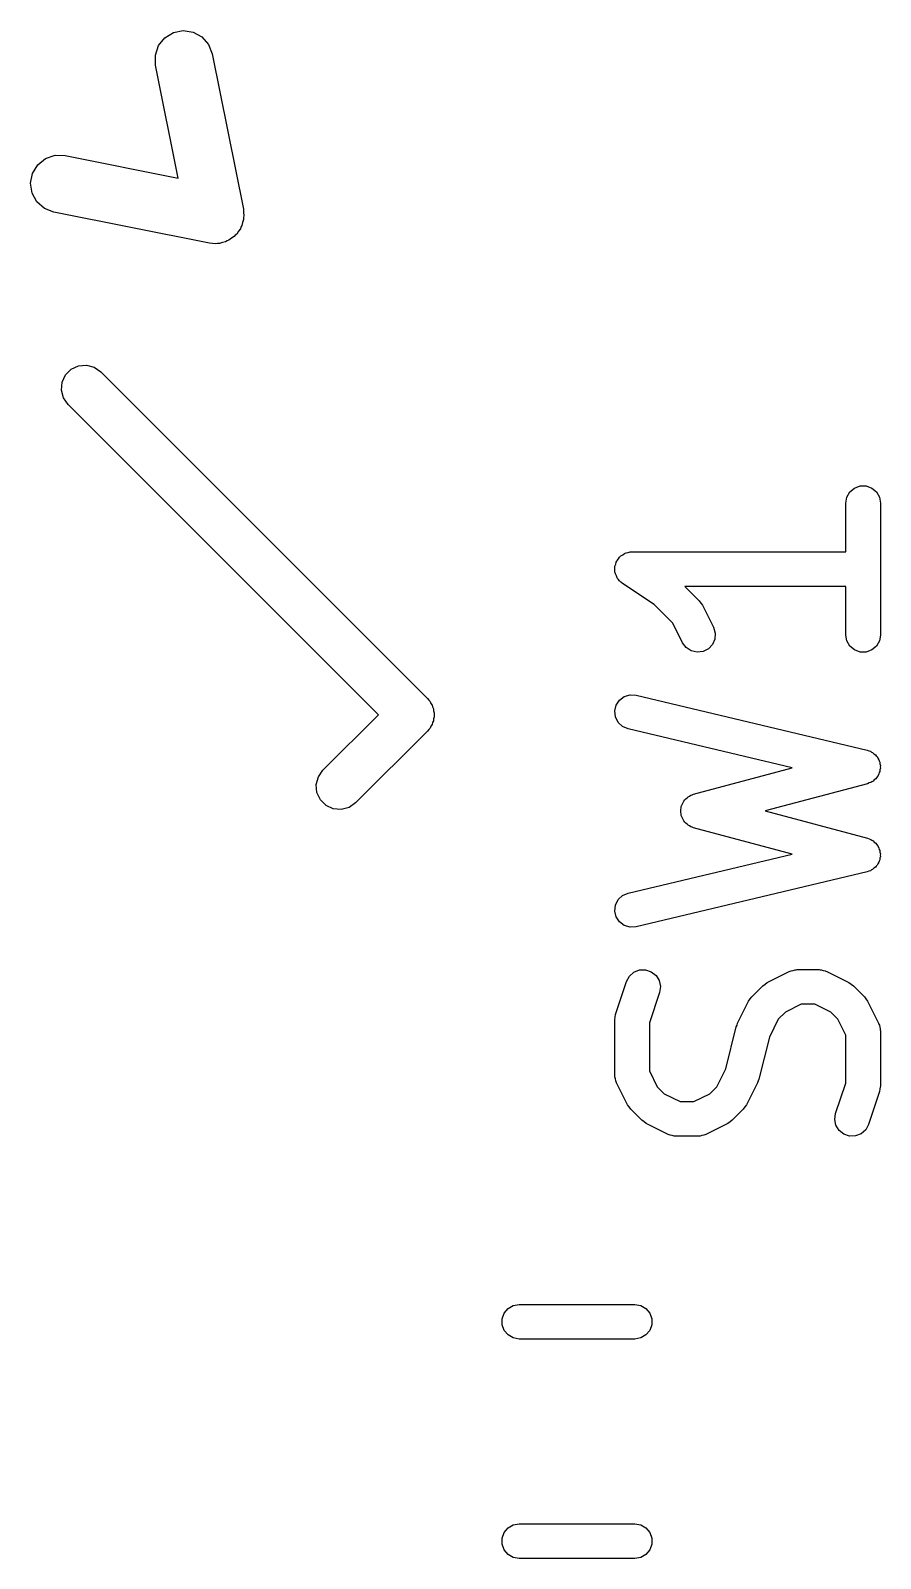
# Model space of a CAD drawing. Extents: x 78.8 to 132.8, y -113.1 to -87.3.
# Drawn here: x 94.39 to 98.06, y -96.8 to -90.19 of the extents above; entities that cross this region are included whole.
import ezdxf

# ---------------------------------------------------------------- set-up
doc = ezdxf.new("R2010")
doc.units = 0
doc.header["$MEASUREMENT"] = 0
doc.layers.add('BLACK', color=7, linetype='CONTINUOUS')

msp = doc.modelspace()

# ---------------------------------------------------------------- linework, layer by layer
at = {"layer": 'Black'}
for p, q in [((94.9392, -90.2501), (94.9664, -90.2163)), ((94.9664, -90.2163), (95.0035, -90.1937)), ((95.0035, -90.1937), (95.046, -90.1852)), ((95.046, -90.1852), (95.089, -90.1917)), ((95.089, -90.1917), (95.127, -90.2126)), ((95.127, -90.2126), (95.1557, -90.2452)), ((94.9253, -90.2913), (94.9392, -90.2501)), ((94.9263, -90.3347), (94.9253, -90.2913)), ((95.1557, -90.2452), (95.1715, -90.2856)), ((95.1715, -90.2856), (95.3062, -90.9591)), ((95.0242, -90.8242), (94.9263, -90.3347)), ((94.4163, -90.7664), (94.4501, -90.7392)), ((94.4501, -90.7392), (94.4913, -90.7253)), ((94.4913, -90.7253), (94.5347, -90.7263)), ((94.5347, -90.7263), (95.0242, -90.8242)), ((94.3852, -90.846), (94.3937, -90.8035)), ((94.3937, -90.8035), (94.4163, -90.7664)), ((94.3917, -90.889), (94.3852, -90.846)), ((94.4126, -90.927), (94.3917, -90.889)), ((94.4452, -90.9557), (94.4126, -90.927)), ((94.4856, -90.9715), (94.4452, -90.9557)), ((95.1591, -91.1062), (94.4856, -90.9715)), ((95.3027, -91.0155), (95.3, -91.029)), ((95.3072, -91.0025), (95.3027, -91.0155)), ((95.3062, -90.9591), (95.3065, -90.9728)), ((95.3065, -90.9728), (95.3086, -90.9864)), ((95.3086, -90.9864), (95.307, -90.9944)), ((95.307, -90.9944), (95.3072, -91.0025)), ((95.2543, -91.0846), (95.2436, -91.0932)), ((95.2661, -91.0775), (95.2543, -91.0846)), ((95.2712, -91.0712), (95.2661, -91.0775)), ((95.2775, -91.0661), (95.2712, -91.0712)), ((95.2846, -91.0543), (95.2775, -91.0661)), ((95.2932, -91.0436), (95.2846, -91.0543)), ((95.2958, -91.0359), (95.2932, -91.0436)), ((95.3, -91.029), (95.2958, -91.0359)), ((95.1728, -91.1065), (95.1591, -91.1062)), ((95.1864, -91.1086), (95.1728, -91.1065)), ((95.1944, -91.107), (95.1864, -91.1086)), ((95.2025, -91.1072), (95.1944, -91.107)), ((95.2155, -91.1027), (95.2025, -91.1072)), ((95.229, -91.1), (95.2155, -91.1027)), ((95.2359, -91.0958), (95.229, -91.1)), ((95.2436, -91.0932), (95.2359, -91.0958)), ((94.5216, -91.7074), (94.5363, -91.6759)), ((94.5363, -91.6759), (94.5609, -91.6513)), ((94.5609, -91.6513), (94.5924, -91.6366)), ((94.5924, -91.6366), (94.6269, -91.6336)), ((94.6269, -91.6336), (94.6605, -91.6426)), ((94.6605, -91.6426), (94.6889, -91.6625)), ((94.6889, -91.6625), (96.1032, -93.0767)), ((94.5186, -91.742), (94.5216, -91.7074)), ((94.5276, -91.7755), (94.5186, -91.742)), ((94.5475, -91.8039), (94.5276, -91.7755)), ((95.891, -93.1475), (94.5475, -91.8039)), ((97.9134, -92.2307), (97.9179, -92.205)), ((97.9179, -92.205), (97.9309, -92.1825)), ((97.9309, -92.1825), (97.9509, -92.1657)), ((97.9509, -92.1657), (97.9754, -92.1568)), ((97.9754, -92.1568), (98.0014, -92.1568)), ((98.0014, -92.1568), (98.0259, -92.1657)), ((98.0259, -92.1657), (98.0458, -92.1825)), ((98.0458, -92.1825), (98.0589, -92.205)), ((98.0589, -92.205), (98.0634, -92.2307)), ((97.9134, -92.4414), (97.9134, -92.2307)), ((98.0634, -92.2307), (98.0634, -92.8021)), ((96.9234, -92.4789), (96.9292, -92.472)), ((96.9292, -92.472), (96.9341, -92.4646)), ((96.9341, -92.4646), (96.9375, -92.4621)), ((96.9375, -92.4621), (96.9402, -92.4589)), ((96.9402, -92.4589), (96.9479, -92.4545)), ((96.9479, -92.4545), (96.9551, -92.4491)), ((96.9551, -92.4491), (96.9591, -92.448)), ((96.9591, -92.448), (96.9627, -92.4459)), ((96.9627, -92.4459), (96.9715, -92.4443)), ((96.9715, -92.4443), (96.9801, -92.4418)), ((96.9801, -92.4418), (96.9843, -92.4421)), ((96.9843, -92.4421), (96.9884, -92.4414)), ((96.9884, -92.4414), (97.9134, -92.4414)), ((96.9135, -92.5116), (96.9145, -92.5075)), ((96.9145, -92.5205), (96.9135, -92.5116)), ((96.9145, -92.5034), (96.9176, -92.4949)), ((96.9145, -92.5075), (96.9145, -92.5034)), ((96.9145, -92.5294), (96.9145, -92.5205)), ((96.9159, -92.5333), (96.9145, -92.5294)), ((96.9164, -92.5374), (96.9159, -92.5333)), ((96.9204, -92.5455), (96.9164, -92.5374)), ((96.9176, -92.4949), (96.9197, -92.4862)), ((96.9197, -92.4862), (96.922, -92.4828)), ((96.922, -92.4828), (96.9234, -92.4789)), ((96.9234, -92.5539), (96.9204, -92.5455)), ((96.9261, -92.5571), (96.9234, -92.5539)), ((96.9279, -92.5608), (96.9261, -92.5571)), ((96.9344, -92.567), (96.9279, -92.5608)), ((96.9402, -92.5738), (96.9344, -92.567)), ((96.9438, -92.5759), (96.9402, -92.5738)), ((96.9468, -92.5788), (96.9438, -92.5759)), ((97.0835, -92.6699), (96.9468, -92.5788)), ((97.9134, -92.5914), (97.2171, -92.5914)), ((97.2171, -92.5914), (97.2795, -92.6538)), ((97.9134, -92.8021), (97.9134, -92.5914)), ((97.1648, -92.7513), (97.0835, -92.6699)), ((97.2795, -92.6538), (97.2864, -92.6637)), ((97.2864, -92.6637), (97.2936, -92.6733)), ((97.2936, -92.6733), (97.3412, -92.7686)), ((97.207, -92.8356), (97.1648, -92.7513)), ((97.3412, -92.7686), (97.3486, -92.7935)), ((97.3486, -92.7935), (97.347, -92.8195)), ((97.9179, -92.8277), (97.9134, -92.8021)), ((98.0634, -92.8021), (98.0589, -92.8277)), ((97.2225, -92.8566), (97.207, -92.8356)), ((97.2443, -92.8709), (97.2225, -92.8566)), ((97.2696, -92.877), (97.2443, -92.8709)), ((97.3188, -92.8623), (97.2955, -92.874)), ((97.3367, -92.8434), (97.3188, -92.8623)), ((97.347, -92.8195), (97.3367, -92.8434)), ((97.9309, -92.8503), (97.9179, -92.8277)), ((97.9509, -92.867), (97.9309, -92.8503)), ((97.9754, -92.876), (97.9509, -92.867)), ((98.0259, -92.867), (98.0014, -92.876)), ((98.0458, -92.8503), (98.0259, -92.867)), ((98.0589, -92.8277), (98.0458, -92.8503)), ((97.2955, -92.874), (97.2696, -92.877)), ((98.0014, -92.876), (97.9754, -92.876)), ((96.9339, -93.0839), (96.9548, -93.0684)), ((96.9548, -93.0684), (96.9797, -93.0609)), ((96.9797, -93.0609), (97.0058, -93.0625)), ((97.0058, -93.0625), (98.0058, -93.3006)), ((96.1032, -93.0767), (96.1082, -93.0839)), ((96.1082, -93.0839), (96.1144, -93.0901)), ((96.1144, -93.0901), (96.1181, -93.098)), ((96.1181, -93.098), (96.1231, -93.1052)), ((96.1231, -93.1052), (96.1253, -93.1136)), ((96.1253, -93.1136), (96.129, -93.1216)), ((96.129, -93.1216), (96.1298, -93.1303)), ((96.1298, -93.1303), (96.1321, -93.1387)), ((96.9135, -93.131), (96.9195, -93.1056)), ((96.9165, -93.1569), (96.9135, -93.131)), ((96.9195, -93.1056), (96.9339, -93.0839)), ((95.6506, -93.3879), (95.891, -93.1475)), ((96.1181, -93.1969), (96.1144, -93.2048)), ((96.1231, -93.1897), (96.1181, -93.1969)), ((96.1253, -93.1813), (96.1231, -93.1897)), ((96.129, -93.1733), (96.1253, -93.1813)), ((96.1298, -93.1646), (96.129, -93.1733)), ((96.1321, -93.1562), (96.1298, -93.1646)), ((96.1321, -93.1387), (96.1313, -93.1475)), ((96.1313, -93.1475), (96.1321, -93.1562)), ((96.9282, -93.1802), (96.9165, -93.1569)), ((96.9471, -93.198), (96.9282, -93.1802)), ((96.971, -93.2084), (96.9471, -93.198)), ((96.1032, -93.2182), (95.792, -93.5293)), ((96.1082, -93.211), (96.1032, -93.2182)), ((96.1144, -93.2048), (96.1082, -93.211)), ((97.6819, -93.3776), (96.971, -93.2084)), ((98.0058, -93.3006), (98.0128, -93.3036)), ((98.0128, -93.3036), (98.0202, -93.3056)), ((98.0202, -93.3056), (98.0246, -93.3087)), ((98.0246, -93.3087), (98.0297, -93.3109)), ((98.0297, -93.3109), (98.0352, -93.3162)), ((98.0352, -93.3162), (98.0415, -93.3206)), ((98.0415, -93.3206), (98.0446, -93.325)), ((98.0446, -93.325), (98.0486, -93.3288)), ((98.0486, -93.3288), (98.052, -93.3356)), ((95.6307, -93.4163), (95.6506, -93.3879)), ((97.2548, -93.4915), (97.6819, -93.3776)), ((98.052, -93.3356), (98.0564, -93.3419)), ((98.0564, -93.3419), (98.0578, -93.3472)), ((98.0585, -93.398), (98.0572, -93.4033)), ((98.0578, -93.3472), (98.0603, -93.3521)), ((98.0608, -93.393), (98.0585, -93.398)), ((98.0603, -93.3521), (98.0611, -93.3597)), ((98.0615, -93.3854), (98.0608, -93.393)), ((98.0611, -93.3597), (98.0631, -93.3671)), ((98.0632, -93.378), (98.0615, -93.3854)), ((98.0631, -93.3671), (98.0626, -93.3725)), ((98.0626, -93.3725), (98.0632, -93.378)), ((95.6217, -93.4499), (95.6307, -93.4163)), ((95.6247, -93.4845), (95.6217, -93.4499)), ((98.0077, -93.446), (97.5652, -93.564)), ((98.0146, -93.4428), (98.0077, -93.446)), ((98.022, -93.4406), (98.0146, -93.4428)), ((98.0264, -93.4373), (98.022, -93.4406)), ((98.0313, -93.435), (98.0264, -93.4373)), ((98.0367, -93.4296), (98.0313, -93.435)), ((98.0429, -93.425), (98.0367, -93.4296)), ((98.0459, -93.4205), (98.0429, -93.425)), ((98.0498, -93.4166), (98.0459, -93.4205)), ((98.053, -93.4097), (98.0498, -93.4166)), ((98.0572, -93.4033), (98.053, -93.4097)), ((95.6394, -93.5159), (95.6247, -93.4845)), ((95.664, -93.5405), (95.6394, -93.5159)), ((95.792, -93.5293), (95.7636, -93.5492)), ((97.2044, -93.5386), (97.2061, -93.5324)), ((97.2061, -93.5324), (97.2099, -93.5269)), ((97.2099, -93.5269), (97.2127, -93.5209)), ((97.2127, -93.5209), (97.2173, -93.5163)), ((97.2173, -93.5163), (97.221, -93.511)), ((97.221, -93.511), (97.2264, -93.5072)), ((97.2264, -93.5072), (97.2311, -93.5025)), ((97.2311, -93.5025), (97.237, -93.4998)), ((97.237, -93.4998), (97.2423, -93.4961)), ((97.2423, -93.4961), (97.2487, -93.4943)), ((97.2487, -93.4943), (97.2548, -93.4915)), ((95.6954, -93.5552), (95.664, -93.5405)), ((95.73, -93.5582), (95.6954, -93.5552)), ((95.7636, -93.5492), (95.73, -93.5582)), ((97.1994, -93.5576), (97.2011, -93.5511)), ((97.1999, -93.564), (97.1994, -93.5576)), ((97.1994, -93.5704), (97.1999, -93.564)), ((97.2011, -93.5769), (97.1994, -93.5704)), ((97.2011, -93.5511), (97.2017, -93.5445)), ((97.2017, -93.5835), (97.2011, -93.5769)), ((97.2017, -93.5445), (97.2044, -93.5386)), ((97.2044, -93.5894), (97.2017, -93.5835)), ((97.2061, -93.5956), (97.2044, -93.5894)), ((97.2099, -93.6011), (97.2061, -93.5956)), ((97.5652, -93.564), (98.0077, -93.682)), ((97.2127, -93.6071), (97.2099, -93.6011)), ((97.2173, -93.6117), (97.2127, -93.6071)), ((97.221, -93.617), (97.2173, -93.6117)), ((97.2264, -93.6208), (97.221, -93.617)), ((97.2311, -93.6255), (97.2264, -93.6208)), ((97.237, -93.6282), (97.2311, -93.6255)), ((97.2423, -93.6319), (97.237, -93.6282)), ((97.2487, -93.6337), (97.2423, -93.6319)), ((97.2548, -93.6365), (97.2487, -93.6337)), ((97.6819, -93.7504), (97.2548, -93.6365)), ((98.0077, -93.682), (98.0146, -93.6852)), ((98.0146, -93.6852), (98.022, -93.6874)), ((98.022, -93.6874), (98.0264, -93.6907)), ((98.0264, -93.6907), (98.0313, -93.693)), ((98.0313, -93.693), (98.0367, -93.6984)), ((98.0367, -93.6984), (98.0429, -93.703)), ((98.0429, -93.703), (98.0459, -93.7075)), ((98.0459, -93.7075), (98.0498, -93.7114)), ((98.0498, -93.7114), (98.053, -93.7183)), ((98.053, -93.7183), (98.0572, -93.7247)), ((98.0572, -93.7247), (98.0585, -93.73)), ((98.0585, -93.73), (98.0608, -93.735)), ((96.971, -93.9196), (97.6819, -93.7504)), ((98.052, -93.7924), (98.0486, -93.7992)), ((98.0564, -93.7861), (98.052, -93.7924)), ((98.0578, -93.7808), (98.0564, -93.7861)), ((98.0603, -93.7759), (98.0578, -93.7808)), ((98.0611, -93.7683), (98.0603, -93.7759)), ((98.0608, -93.735), (98.0615, -93.7426)), ((98.0631, -93.7609), (98.0611, -93.7683)), ((98.0615, -93.7426), (98.0632, -93.75)), ((98.0632, -93.75), (98.0626, -93.7555)), ((98.0626, -93.7555), (98.0631, -93.7609)), ((98.0058, -93.8274), (97.0058, -94.0655)), ((98.0128, -93.8244), (98.0058, -93.8274)), ((98.0202, -93.8224), (98.0128, -93.8244)), ((98.0246, -93.8193), (98.0202, -93.8224)), ((98.0297, -93.8171), (98.0246, -93.8193)), ((98.0352, -93.8118), (98.0297, -93.8171)), ((98.0415, -93.8074), (98.0352, -93.8118)), ((98.0446, -93.803), (98.0415, -93.8074)), ((98.0486, -93.7992), (98.0446, -93.803)), ((96.9282, -93.9478), (96.9471, -93.93)), ((96.9471, -93.93), (96.971, -93.9196)), ((96.9135, -93.997), (96.9165, -93.9711)), ((96.9165, -93.9711), (96.9282, -93.9478)), ((96.9195, -94.0223), (96.9135, -93.997)), ((96.9339, -94.0441), (96.9195, -94.0223)), ((96.9548, -94.0596), (96.9339, -94.0441)), ((96.9797, -94.0671), (96.9548, -94.0596)), ((97.0058, -94.0655), (96.9797, -94.0671)), ((96.9967, -94.262), (97.021, -94.2524)), ((97.021, -94.2524), (97.047, -94.2517)), ((97.047, -94.2517), (97.0717, -94.26)), ((97.0717, -94.26), (97.0921, -94.2761)), ((97.5739, -94.3064), (97.6691, -94.2588)), ((97.6691, -94.2588), (97.6733, -94.2576)), ((97.6733, -94.2576), (97.677, -94.2554)), ((97.677, -94.2554), (97.6857, -94.2539)), ((97.6857, -94.2539), (97.6941, -94.2514)), ((97.6941, -94.2514), (97.6984, -94.2517)), ((97.6984, -94.2517), (97.7027, -94.2509)), ((97.7027, -94.2509), (97.7979, -94.2509)), ((97.7979, -94.2509), (97.8022, -94.2517)), ((97.8022, -94.2517), (97.8065, -94.2514)), ((97.8065, -94.2514), (97.8149, -94.2539)), ((97.8149, -94.2539), (97.8236, -94.2554)), ((97.8236, -94.2554), (97.8273, -94.2576)), ((97.8273, -94.2576), (97.8314, -94.2588)), ((97.8314, -94.2588), (97.9267, -94.3064)), ((96.9172, -94.445), (96.9648, -94.3022)), ((96.9648, -94.3022), (96.9773, -94.2793)), ((96.9773, -94.2793), (96.9967, -94.262)), ((97.0921, -94.2761), (97.1058, -94.2983)), ((97.1058, -94.2983), (97.111, -94.3239)), ((97.111, -94.3239), (97.1072, -94.3496)), ((97.5068, -94.3681), (97.5544, -94.3205)), ((97.5544, -94.3205), (97.5642, -94.3136)), ((97.5642, -94.3136), (97.5739, -94.3064)), ((97.9267, -94.3064), (97.9363, -94.3136)), ((97.9363, -94.3136), (97.9462, -94.3205)), ((97.9462, -94.3205), (97.9938, -94.3681)), ((97.1072, -94.3496), (97.0634, -94.4809)), ((97.4451, -94.4828), (97.4927, -94.3876)), ((97.4927, -94.3876), (97.4999, -94.3779)), ((97.4999, -94.3779), (97.5068, -94.3681)), ((97.9938, -94.3681), (98.0007, -94.3779)), ((98.0007, -94.3779), (98.0078, -94.3876)), ((98.0078, -94.3876), (98.0555, -94.4828)), ((96.9134, -94.4688), (96.9155, -94.4569)), ((96.9155, -94.4569), (96.9172, -94.445)), ((97.6519, -94.4352), (97.6214, -94.4656)), ((97.7204, -94.4009), (97.6519, -94.4352)), ((97.7802, -94.4009), (97.7204, -94.4009)), ((97.8487, -94.4352), (97.7802, -94.4009)), ((97.8791, -94.4656), (97.8487, -94.4352)), ((96.9134, -94.7069), (96.9134, -94.4688)), ((97.0634, -94.4809), (97.0634, -94.6892)), ((97.3938, -94.6807), (97.4394, -94.4982)), ((97.4394, -94.4982), (97.4428, -94.4907)), ((97.4428, -94.4907), (97.4451, -94.4828)), ((97.6214, -94.4656), (97.583, -94.5426)), ((97.9134, -94.5341), (97.8791, -94.4656)), ((98.0555, -94.4828), (98.0567, -94.487)), ((98.0567, -94.487), (98.0589, -94.4907)), ((98.0589, -94.4907), (98.0604, -94.4994)), ((98.0604, -94.4994), (98.0629, -94.5078)), ((98.0629, -94.5078), (98.0626, -94.5121)), ((98.0626, -94.5121), (98.0634, -94.5164)), ((98.0634, -94.5164), (98.0634, -94.7545)), ((97.583, -94.5426), (97.5373, -94.725)), ((97.9134, -94.7423), (97.9134, -94.5341)), ((96.9141, -94.7111), (96.9134, -94.7069)), ((96.9139, -94.7154), (96.9141, -94.7111)), ((96.9164, -94.7239), (96.9139, -94.7154)), ((96.9179, -94.7325), (96.9164, -94.7239)), ((97.0634, -94.6892), (97.0976, -94.7577)), ((97.3553, -94.7577), (97.3938, -94.6807)), ((96.9201, -94.7363), (96.9179, -94.7325)), ((96.9213, -94.7404), (96.9201, -94.7363)), ((96.9689, -94.8356), (96.9213, -94.7404)), ((97.0976, -94.7577), (97.128, -94.7881)), ((97.128, -94.7881), (97.1966, -94.8223)), ((97.2564, -94.8223), (97.3249, -94.7881)), ((97.3249, -94.7881), (97.3553, -94.7577)), ((97.5317, -94.7404), (97.484, -94.8356)), ((97.534, -94.7325), (97.5317, -94.7404)), ((97.5373, -94.725), (97.534, -94.7325)), ((97.8696, -94.8736), (97.9134, -94.7423)), ((98.0595, -94.7782), (98.0119, -94.921)), ((98.0613, -94.7663), (98.0595, -94.7782)), ((98.0634, -94.7545), (98.0613, -94.7663)), ((96.9761, -94.8453), (96.9689, -94.8356)), ((96.983, -94.8551), (96.9761, -94.8453)), ((97.0306, -94.9027), (96.983, -94.8551)), ((97.1966, -94.8223), (97.2564, -94.8223)), ((97.47, -94.8551), (97.4224, -94.9027)), ((97.4769, -94.8453), (97.47, -94.8551)), ((97.484, -94.8356), (97.4769, -94.8453)), ((97.0404, -94.9096), (97.0306, -94.9027)), ((97.0501, -94.9168), (97.0404, -94.9096)), ((97.1453, -94.9644), (97.0501, -94.9168)), ((97.4029, -94.9168), (97.3076, -94.9644)), ((97.4125, -94.9096), (97.4029, -94.9168)), ((97.4224, -94.9027), (97.4125, -94.9096)), ((97.8658, -94.8994), (97.8696, -94.8736)), ((97.871, -94.9249), (97.8658, -94.8994)), ((98.0119, -94.921), (97.9995, -94.944)), ((97.1495, -94.9656), (97.1453, -94.9644)), ((97.1532, -94.9678), (97.1495, -94.9656)), ((97.1619, -94.9693), (97.1532, -94.9678)), ((97.1703, -94.9718), (97.1619, -94.9693)), ((97.1746, -94.9716), (97.1703, -94.9718)), ((97.1789, -94.9723), (97.1746, -94.9716)), ((97.2741, -94.9723), (97.1789, -94.9723)), ((97.2784, -94.9716), (97.2741, -94.9723)), ((97.2827, -94.9718), (97.2784, -94.9716)), ((97.2911, -94.9693), (97.2827, -94.9718)), ((97.2997, -94.9678), (97.2911, -94.9693)), ((97.3035, -94.9656), (97.2997, -94.9678)), ((97.3076, -94.9644), (97.3035, -94.9656)), ((97.8846, -94.9471), (97.871, -94.9249)), ((97.905, -94.9633), (97.8846, -94.9471)), ((97.9298, -94.9715), (97.905, -94.9633)), ((97.9558, -94.9708), (97.9298, -94.9715)), ((97.98, -94.9612), (97.9558, -94.9708)), ((97.9995, -94.944), (97.98, -94.9612)), ((96.4518, -95.7175), (96.4743, -95.7045)), ((96.4743, -95.7045), (96.5, -95.7)), ((96.5, -95.7), (97, -95.7)), ((97, -95.7), (97.0257, -95.7045)), ((97.0257, -95.7045), (97.0482, -95.7175)), ((96.4261, -95.762), (96.435, -95.7375)), ((96.4261, -95.788), (96.4261, -95.762)), ((96.435, -95.7375), (96.4518, -95.7175)), ((97.0482, -95.7175), (97.065, -95.7375)), ((97.065, -95.7375), (97.0739, -95.762)), ((97.0739, -95.762), (97.0739, -95.788)), ((96.435, -95.8125), (96.4261, -95.788)), ((96.4518, -95.8325), (96.435, -95.8125)), ((96.4743, -95.8455), (96.4518, -95.8325)), ((96.5, -95.85), (96.4743, -95.8455)), ((97.0257, -95.8455), (97, -95.85)), ((97.0482, -95.8325), (97.0257, -95.8455)), ((97.065, -95.8125), (97.0482, -95.8325)), ((97.0739, -95.788), (97.065, -95.8125)), ((97, -95.85), (96.5, -95.85)), ((96.4261, -96.712), (96.435, -96.6875)), ((96.435, -96.6875), (96.4518, -96.6675)), ((96.4518, -96.6675), (96.4743, -96.6545)), ((96.4743, -96.6545), (96.5, -96.65)), ((96.5, -96.65), (97, -96.65)), ((97, -96.65), (97.0257, -96.6545)), ((97.0257, -96.6545), (97.0482, -96.6675)), ((97.0482, -96.6675), (97.065, -96.6875)), ((97.065, -96.6875), (97.0739, -96.712)), ((96.4261, -96.738), (96.4261, -96.712)), ((96.435, -96.7625), (96.4261, -96.738)), ((96.4518, -96.7825), (96.435, -96.7625)), ((97.065, -96.7625), (97.0482, -96.7825)), ((97.0739, -96.738), (97.065, -96.7625)), ((97.0739, -96.712), (97.0739, -96.738)), ((96.4743, -96.7955), (96.4518, -96.7825)), ((96.5, -96.8), (96.4743, -96.7955)), ((97, -96.8), (96.5, -96.8)), ((97.0257, -96.7955), (97, -96.8)), ((97.0482, -96.7825), (97.0257, -96.7955))]:
    msp.add_line(p, q, dxfattribs=at)

doc.saveas('drawing.dxf')
